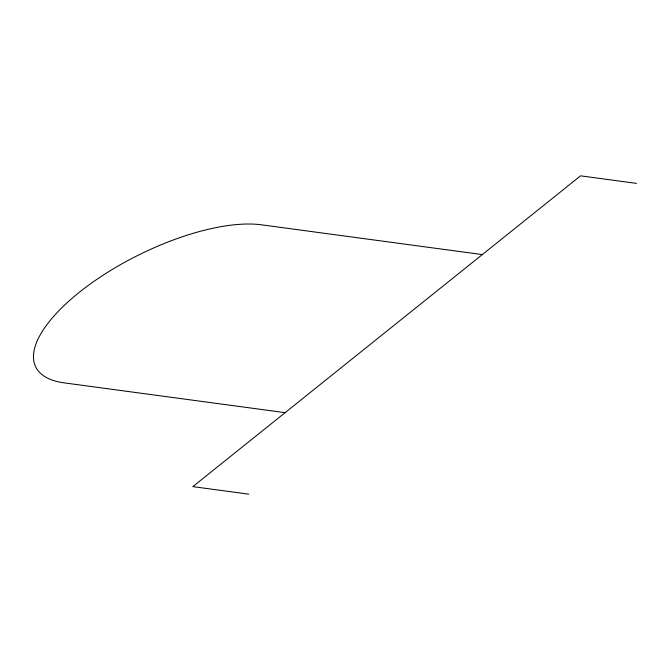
<?xml version="1.0" encoding="UTF-8"?>
<svg xmlns="http://www.w3.org/2000/svg" width="670" height="670" viewBox="0 0 670 670"><rect width="100%" height="100%" fill="white"/><g stroke="black" fill="none" stroke-linecap="round" stroke-linejoin="round"><path stroke-width="1" d="M636.5 183.379L580.555 175.833L192.834 486.621L248.779 494.167M482.308 254.583L261.526 224.819A141.981 54.563 -26.4 0 0 79.018 292.547A141.981 54.563 -26.4 0 0 64.328 382.888L285.118 412.653"/></g></svg>
